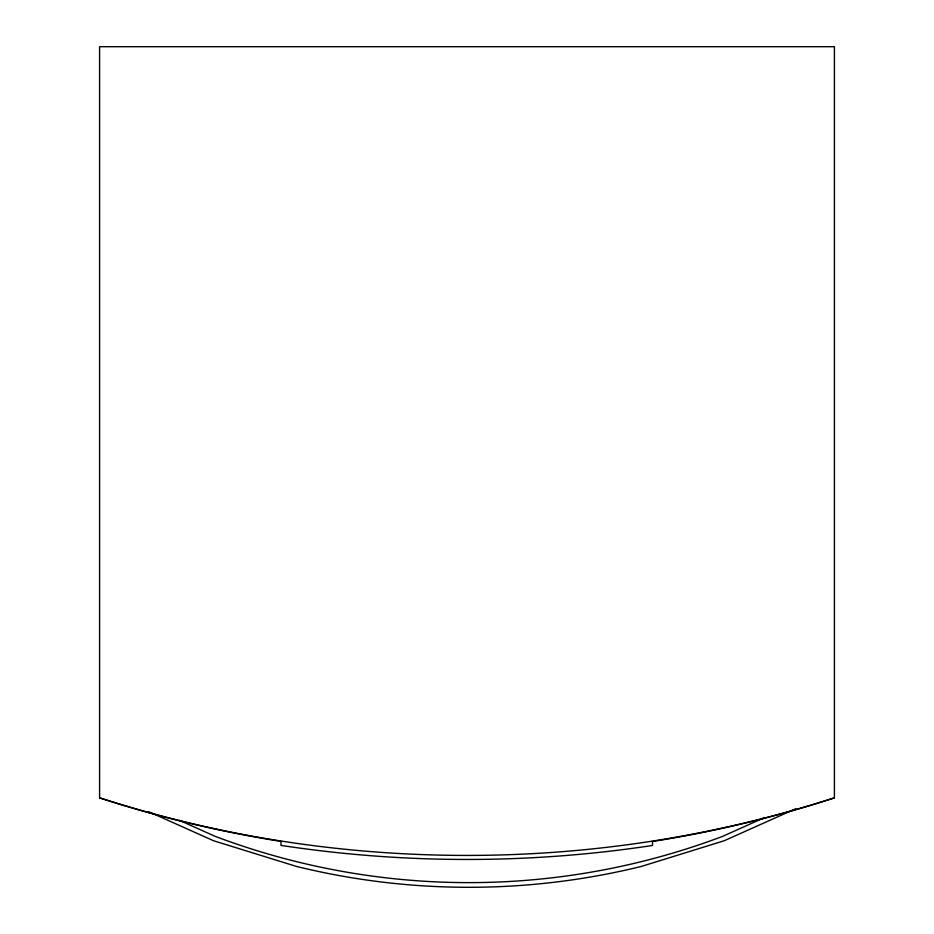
<?xml version="1.0" encoding="UTF-8"?>
<svg xmlns="http://www.w3.org/2000/svg" width="934" height="934" viewBox="0 0 934 934"><rect width="100%" height="100%" fill="white"/><g stroke="black" fill="none" stroke-linecap="round" stroke-linejoin="round"><path stroke-width="1.4" d="M764.818 817.472L722.554 836.385A718.783 718.783 0 0 1 215.252 836.385L179.48 820.391M795.686 808.762L724.2 840.752L641.179 866.483A723.453 723.453 0 0 1 296.627 866.483L213.606 840.752L148.611 811.669M834.412 797.834C597.27 874.621 336.73 874.621 99.588 797.834L99.588 46.7L834.412 46.7L834.412 797.834A1188.317 1188.317 0 0 1 653.006 841.417M652.492 841.476L652.492 845.468C529.485 864.16 404.002 864.102 280.994 845.398L280.994 841.417A1188.317 1188.317 0 0 1 99.588 797.834"/></g></svg>
